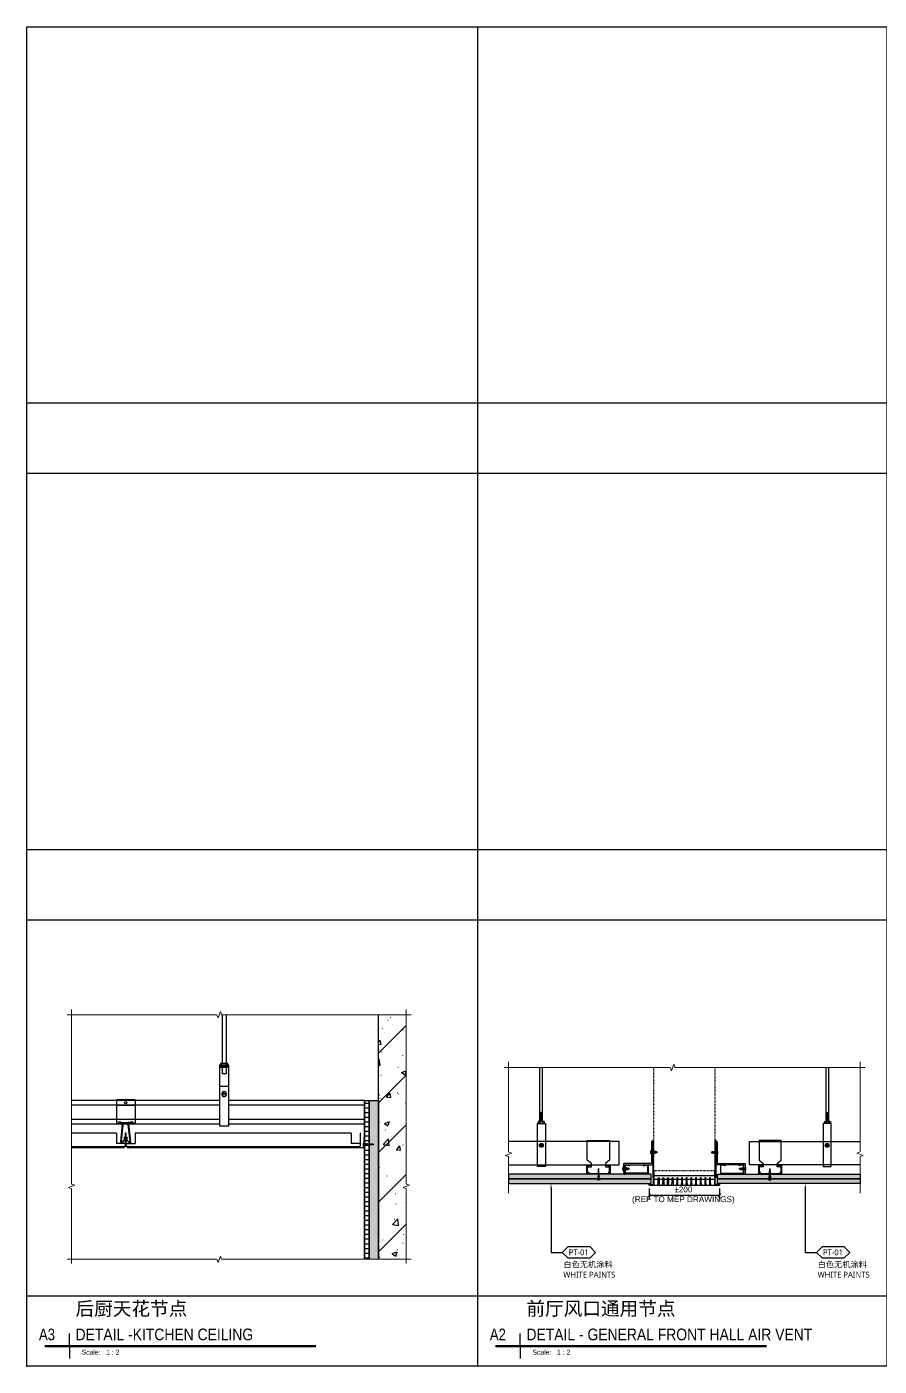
# Model space of a CAD drawing. Header units: millimetres. Extents: x 6321 to 120763, y -355 to 15211.
# Drawn here: x 40059 to 41879, y 8085 to 10945 of the extents above; entities that cross this region are included whole.
import ezdxf
from ezdxf import colors
from ezdxf.entities.mleader import LeaderData, LeaderLine
from ezdxf.enums import TextEntityAlignment as Align
from ezdxf.math import Vec2, Vec3

# ---------------------------------------------------------------- set-up
doc = ezdxf.new("R2010")
doc.units = ezdxf.units.MM
doc.linetypes.add('WB_HIDDEN', pattern=[3, 1.5, -1.5])
for name, color, linetype in [('0 @ 5', 7, 'Continuous'), ('DE-MT', 2, 'Continuous'), ('ES-填充层', 250, 'Continuous'), ('G-ANNO-SYMB', 7, 'Continuous'), ('G-ANNO-TITL', 7, 'Continuous'), ('I-DETL-LW01', 1, 'Continuous'), ('I-DETL-LW02', 2, 'Continuous'), ('I-DETL-LW08', 8, 'Continuous'), ('I-DETL-LW251', 251, 'Continuous'), ('JDT-13Light', 134, 'Continuous'), ('WALL TYPE$0$G-ANNO-NOTE-CH', 7, 'Continuous'), ('WALL TYPE$0$I-SECT-LW03', 3, 'Continuous'), ('WALL TYPE$0$SUSP', 9, 'Continuous'), ('图层8', 8, 'Continuous')]:
    doc.layers.add(name, color=color, linetype=linetype)
for name, color, linetype, lineweight in [('_ACM-A-ANNO-DIMS', 2, 'Continuous', 13), ('Thick Line', 7, 'Continuous', 50), ('视图标题', 90, 'Continuous', 25)]:
    doc.layers.add(name, color=color, linetype=linetype, lineweight=lineweight)
doc.styles.add('Aecom chinese title', font='simhei.ttf', dxfattribs={"width": 0.8})
doc.styles.add('Arial', font='ARIALUNI.ttf')
doc.styles.add('Arial_4', font='arial.ttf', dxfattribs={"height": 2.5})
doc.styles.add('WALL TYPE$0$Aecom Chinese', font='Microsoft YaHei.ttf')
doc.dimstyles.new('WALL TYPE$0$Aec-Arch-M-2', dxfattribs={"dimscale": 5, "dimtxt": 2.5, "dimasz": 1.5, "dimexe": 1.5, "dimexo": 1.5, "dimgap": 0.8, "dimtad": 1, "dimdec": 0, "dimrnd": 5, "dimzin": 3, "dimdsep": 46, "dimtxsty": 'Arial', "dimblk": 'ARCHTICK', "dimcen": 2.5, "dimazin": 2, "dimtfac": 0.75, "dimtdec": 0, "dimtix": 1, "dimtmove": 2, "dimatfit": 2, "dimfxl": 1, "dimtolj": 1, "dimtzin": 0, "dimarcsym": 0})

# ---------------------------------------------------------------- blocks, each defined once
blk = doc.blocks.new('K_06')
at = {"layer": 'Defpoints', "color": 251}
for p, q in [((-873.8, 0), (-873.8, -2860)), ((0, 0), (0, -2860)), ((873.8, 0), (873.8, -2860)), ((-1836.5, -803.3), (1836.5, -803.3)), ((-1836.5, -953.3), (1836.5, -953.3)), ((-1836.5, -1756.7), (1836.5, -1756.7)), ((-1836.5, -1906.7), (1836.5, -1906.7)), ((-1836.5, -2710), (1836.5, -2710))]:
    blk.add_line(p, q, dxfattribs=at)
at = {"layer": 'Defpoints', "color": 1}
blk.add_lwpolyline([(1836.5, -2860), (-1836.5, -2860), (-1836.5, 0), (1836.5, 0)], close=True, dxfattribs=at)
blk = doc.blocks.new('88')
at = {"layer": '图层8'}
for p, q in [((-19.1, 0.8), (-18.8, -0.6)), ((-19.1, 0.8), (-18.3, 0.4)), ((-18.3, 0.4), (-17.7, 0.9)), ((-18.3, 0.4), (-18.1, -0.9)), ((-17.7, 0.9), (-17.4, -0.5)), ((-17.7, 0.9), (-16.9, 0.6)), ((-16.9, 0.6), (-16.3, 1.1)), ((-16.9, 0.6), (-16.6, -1.1)), ((-16.3, 1.1), (-15.9, -0.7)), ((-16.3, 1.1), (-15.5, 0.8)), ((-15.5, 0.8), (-14.9, 1.3)), ((-15.5, 0.8), (-15.1, -1.3)), ((-14.9, 1.3), (-14.4, -1)), ((-14.9, 1.3), (-14.1, 0.9)), ((-14.1, 0.9), (-13.5, 1.4)), ((-14.1, 0.9), (-13.6, -1.5)), ((-13.5, 1.4), (-13, -1.1)), ((-13.5, 1.4), (-12.7, 1.1)), ((-12.7, 1.1), (-12.1, 1.6)), ((-12.7, 1.1), (-12.2, -1.6)), ((-12.1, 1.6), (-11.5, -1.3)), ((-12.1, 1.6), (-11.3, 1.3)), ((-11.3, 1.3), (-10.7, 1.8)), ((-11.3, 1.3), (-10.7, -1.8)), ((-10.7, 1.8), (-10, -1.4)), ((-10.7, 1.8), (-9.9, 1.3)), ((-9.9, 1.3), (-9.2, 1.8)), ((-9.9, 1.3), (-9.2, -1.8)), ((-9.2, 1.8), (-8.6, -1.4)), ((-9.2, 1.8), (-8.4, 1.3)), ((-8.4, 1.3), (-7.8, 1.8)), ((-8.4, 1.3), (-7.8, -1.8)), ((-7.8, 1.8), (-7.2, -1.4)), ((-7.8, 1.8), (-7, 1.3)), ((-7, 1.3), (-6.4, 1.8)), ((-7, 1.3), (-6.4, -1.8)), ((-6.4, 1.8), (-5.7, -1.4)), ((-6.4, 1.8), (-5.5, 1.3)), ((-5.5, 1.3), (-4.9, 1.8)), ((-5.5, 1.3), (-4.9, -1.8)), ((-4.9, 1.8), (-4.3, -1.4)), ((-4.9, 1.8), (-4.1, 1.3)), ((-4.1, 1.3), (-3.5, 1.8)), ((-4.1, 1.3), (-3.5, -1.8)), ((-3.5, 1.8), (-0.6, 1.8)), ((-0.6, 1.8), (0.8, 3.6)), ((-0.6, 1.8), (-0.6, -1.8)), ((0.8, 0.4), (-0.1, 0.4)), ((-0.1, 0.4), (-0.1, -0.4)), ((0.8, 3.6), (0.8, 0.4)), ((-18.1, -0.9), (-18.8, -0.6)), ((-17.4, -0.5), (-18.1, -0.9)), ((-16.6, -1.1), (-17.4, -0.5)), ((-15.9, -0.7), (-16.6, -1.1)), ((-15.1, -1.3), (-15.9, -0.7)), ((-14.5, -0.9), (-15.1, -1.3)), ((-13.6, -1.5), (-14.5, -0.9)), ((-13, -1.1), (-13.6, -1.5)), ((-12.2, -1.6), (-13, -1.1)), ((-11.5, -1.3), (-12.2, -1.6)), ((-10.7, -1.8), (-11.5, -1.3)), ((-10, -1.4), (-10.7, -1.8)), ((-9.2, -1.8), (-10, -1.4)), ((-8.6, -1.4), (-9.2, -1.8)), ((-7.8, -1.8), (-8.6, -1.4)), ((-7.2, -1.4), (-7.8, -1.8)), ((-6.4, -1.8), (-7.2, -1.4)), ((-5.7, -1.4), (-6.4, -1.8)), ((-4.9, -1.8), (-5.7, -1.4)), ((-4.3, -1.4), (-4.9, -1.8)), ((-3.5, -1.8), (-4.3, -1.4)), ((-0.6, -1.8), (-3.5, -1.8)), ((0.8, -3.6), (-0.6, -1.8)), ((-0.1, -0.4), (0.8, -0.4)), ((0.8, -0.4), (0.8, -3.6))]:
    blk.add_line(p, q, dxfattribs=at)
for centre, major_axis, start_param, end_param in [((-21.2, 4.5), (0, 4.54), 3.260717, 3.750296), ((-21.4, -7.9), (0, 7.91), -0.413248, -0.097428)]:
    blk.add_ellipse(centre, major_axis=major_axis, ratio=0.8, start_param=start_param, end_param=end_param, dxfattribs=at)
blk = doc.blocks.new('*U154')
at = {"layer": 'I-DETL-LW251'}
h = blk.add_hatch(dxfattribs=at)
h.set_pattern_fill('AR-SAND', color=250, scale=0.05, angle=180, style=0)
h.set_pattern_definition([(217.5, (-858001.2951, -409854.2004), (0.0800016, -2.4470662), [0, -1.9304, 0, -2.159, 0, -2.06375]), (187.5, (-858001.295, -409854.2004), (-2.2476164, -3.5841255), [0, -1.0414, 0, -1.7399, 0, -0.66675]), (147.5, (-857999.733, -409854.2004), (-3.9549619, -0.007186), [0, -0.635, 0, -2.286, 0, -2.9845]), (137.5, (-857999.733, -409854.2004), (-3.817782, -1.1146466), [0, -0.3175, 0, -1.4986, 0, -1.7145])])
h.paths.add_polyline_path([(-858036.9, -408469.7), (-858026.9, -408469.7), (-858026.9, -408165.3), (-858036.9, -408165.3)])
blk.add_lwpolyline([(-858036.9, -408469.7), (-858026.9, -408469.7), (-858026.9, -408165.3), (-858036.9, -408165.3)], close=True)
blk = doc.blocks.new('*U155')
at = {"layer": 'I-DETL-LW251'}
h = blk.add_hatch(dxfattribs=at)
h.set_pattern_fill('AR-SAND', color=250, scale=0.05, angle=180, style=0)
h.set_pattern_definition([(217.5, (-858001.2951, -411414.2004), (0.0800016, -2.4470662), [0, -1.9304, 0, -2.159, 0, -2.06375]), (187.5, (-858001.295, -411414.2004), (-2.2476164, -3.5841255), [0, -1.0414, 0, -1.7399, 0, -0.66675]), (147.5, (-857999.733, -411414.2004), (-3.9549619, -0.007186), [0, -0.635, 0, -2.286, 0, -2.9845]), (137.5, (-857999.733, -411414.2004), (-3.8177823, -1.1146466), [0, -0.3175, 0, -1.4986, 0, -1.7145])])
h.paths.add_polyline_path([(-858036.9, -409249.7), (-858026.9, -409249.7), (-858026.9, -408945.3), (-858036.9, -408945.3)])
blk.add_lwpolyline([(-858036.9, -409249.7), (-858026.9, -409249.7), (-858026.9, -408945.3), (-858036.9, -408945.3)], close=True)
blk = doc.blocks.new('A$C771B73F7')
for p, q in [((0, 0, 0), (0, 3, 0)), ((0, 3, 0), (0.5, 3, 0)), ((0.5, 3, 0), (0.5, 15.4, 0)), ((0.5, 15.4, 0), (2.5, 15.4, 0)), ((2.5, 15.4, 0), (2.5, 3, 0)), ((2.5, 3, 0), (3, 3, 0)), ((3, 3, 0), (3, 0, 0)), ((0, 0, 0), (3, 0, 0))]:
    blk.add_line(p, q)
blk = doc.blocks.new('A$C18c63b45')
for p, q in [((-65, 20.4), (65, 20.4)), ((-65, 12.4), (65, 12.4))]:
    blk.add_line(p, q)
at = {"color": 8}
blk.add_line((-65, 0), (65, 0), dxfattribs=at)
for points in [[(-75, 3), (-73, 3), (-73, 2), (-74, 2), (-74, 1), (-66, 1), (-66, 30), (-65, 30), (-65, 0), (-75, 0), (-75, 3)], [(75, 3), (73, 3), (73, 2), (74, 2), (74, 1), (66, 1), (66, 30), (65, 30), (65, 0), (75, 0), (75, 3)]]:
    blk.add_lwpolyline(points)
for p in [(-56.5, 0, 0), (-46.5, 0, 0), (-36.5, 0, 0), (-26.5, 0, 0)]:
    blk.add_blockref('A$C771B73F7', p)
at = {"xscale": -1}
for p in [(-13.5, 0, 0), (-3.5, 0, 0), (6.5, 0, 0), (16.5, 0, 0), (26.5, 0, 0), (36.5, 0, 0), (46.5, 0, 0), (56.5, 0, 0)]:
    blk.add_blockref('A$C771B73F7', p, dxfattribs=at)
blk = doc.blocks.new('Screw-s1')
at = {"color": 8}
for points in [[(-12.2, 0.2), (-12.1, 0.6)], [(-6.9, 1.3), (-7.9, 1.3)], [(-4.4, 1.3), (-5.6, 1.3)], [(-2, 1.3), (-3.1, 1.3)], [(0, 1.3), (-0.8, 1.3)], [(-7.1, -0.9), (-8.6, -0.9)], [(-6.8, -1.3), (-8.4, -1.3)], [(-4.9, -0.9), (-6.2, -0.9)], [(-4.5, -1.3), (-5.5, -1.3)], [(-2.4, -0.9), (-4, -0.9)], [(-2, -1.3), (-3.2, -1.3)], [(0, -0.9), (-1.5, -0.9)], [(0, -1.3), (-0.7, -1.3)]]:
    blk.add_lwpolyline(points, dxfattribs=at)
for points in [[(-12.1, 0.6, 0.160514), (-10.7, -1.3, 0.233475), (-10.1, -1)], [(-11.3, 0.6, -0.358057), (-10.6, 1.3, -0.082577), (-10.1, 1, 0.165155)], [(-9.4, -1.1, -0.074412), (-9.9, -0.3, 0.160339), (-10.8, 0.8, 0.229964)], [(-10.6, 1.3, -0.057452), (-10.3, 1), (-9.5, -0.3, -0.053739), (-9.2, -0.9, 0.144531), (-8.4, -1.9, 0.229964)], [(-10.1, 1, -0.123333), (-9.2, -0.3, 0.144531), (-8.4, -1.3, 0.229964)], [(-9.3, 1.2, -0.402079), (-8.6, 2, -0.165155), (-7.2, 0, 0.165155), (-5.9, -2, 0.358057), (-5.1, -1.3)], [(-6.2, -1.7, -0.184389), (-7.7, 0, 0.206505), (-9, 1.2, 0.229964)], [(-7.9, 1.3, -0.123333), (-7, 0, 0.229964), (-5.5, -1.3, 0.229964)], [(-7, 1.3, -0.358057), (-6.3, 2, -0.165155), (-4.9, 0, 0.165155), (-3.6, -2, 0.358057), (-2.8, -1.3)], [(-3.9, -1.7, -0.184389), (-5.4, 0, 0.229964), (-6.9, 1.3, 0.229964)], [(-5.6, 1.3, -0.123333), (-4.7, 0, 0.229964), (-3.2, -1.3, 0.229964)], [(-4.5, 1.3, -0.358057), (-3.8, 2, -0.165155), (-2.4, 0, 0.165155), (-1.1, -2, 0.358057), (-0.4, -1.3)], [(-1.4, -1.7, -0.184389), (-2.9, 0, 0.229964), (-4.4, 1.3, 0.229964)], [(-3.1, 1.3, -0.123333), (-2.2, 0, 0.229964), (-0.7, -1.3, 0.229964)], [(-2.2, 1.3, -0.358057), (-1.5, 2, -0.165155), (-0.1, 0, 0.021622), (0, -0.3, 0.358057)], [(0, -0.9, -0.08369), (-0.5, 0, 0.229964), (-2, 1.3, 0.229964)], [(-0.7, 1.3, -0.093717), (0, 0.3, 0.229964)], [(-8.3, -1.9, -0.108488), (-9.4, -1.1, 0.160339)], [(-8.3, -1.9, 0.000129), (-8.3, -1.9, 0.336343), (-7.6, -1.3)]]:
    blk.add_lwpolyline(points, format="xyb", dxfattribs=at)
blk.add_lwpolyline([(0, -3.7, 0.721005), (0.4, -3.8, 0.146938), (1.6, -0.4), (0.8, -0.4), (0.8, 0.4), (1.6, 0.4, 0.146096), (0.4, 3.8, 0.721005), (0, 3.7)], format="xyb", close=True, dxfattribs=at)
for centre, radius, start, end in [((-6.9, -10.7), 12.1, 114.9277, 118.0152), ((-6.9, 10.7), 12.1, 241.9848, 247.1883), ((-8.4, 3.1), 4.46, 213.6912, 242.3721), ((-6.9, -10.7), 12.1, 109.042, 114.4792), ((-6.9, -10.7), 12.1, 100.0054, 105.3179), ((-7.7, 11.1), 12.1, 247.9246, 250.9922), ((-7.7, 11.1), 12.1, 254.1949, 260.9329), ((-6.9, 10.7), 12.1, 252.8795, 257.8621), ((-7.7, 11.1), 12.1, 264.9348, 265.8954)]:
    blk.add_arc(centre, radius, start, end, dxfattribs=at)
blk = doc.blocks.new('*U153')
at = {"layer": 'JDT-13Light', "color": 8}
for p, q in [((-15, 19), (-25, 19)), ((-25, 19), (-25, -1)), ((-16, 18), (-24, 18)), ((-24, 0), (-24, 18)), ((-16.4, 0), (-24, 0)), ((-15.4, 1), (-16.4, 0)), ((-16, 17), (-16, 18)), ((-15, 17), (-16, 17)), ((-16, -1), (-15, 0)), ((-15, 17), (-15, 19)), ((-15, 0), (15, 0)), ((25, 19), (15, 19)), ((15, 19), (15, 17)), ((16, 17), (15, 17)), ((16.4, 0), (15.4, 1)), ((24, 18), (16, 18)), ((16, 18), (16, 17)), ((24, 18), (24, 0)), ((25, -1), (25, 19)), ((-25, -1), (-16, -1)), ((15, 0), (16, -1)), ((16, -1), (25, -1)), ((24, 0), (16.4, 0))]:
    blk.add_line(p, q, dxfattribs=at)
blk.add_lwpolyline([(-24, 1), (24, 1)], dxfattribs=at)
blk = doc.blocks.new('WALL TYPE$0$T4')
at = {"ltscale": 3}
h = blk.add_hatch(dxfattribs=at)
h.set_pattern_fill('ANSI31', color=256, scale=19.999872, style=0)
h.set_pattern_definition([(45, (-55928.5647, -42382.0208), (-1.76775564, 1.76775564), [])])
h.paths.add_polyline_path([(0, 25), (-1.3, 5), (1.3, 5)])
for p, q in [((-1.5, 2), (-3, 0)), ((-1.5, 2), (0, 25)), ((-1.5, 2), (1.5, 2)), ((-1.3, 5), (1.3, 5)), ((0, 25), (1.5, 2)), ((1.5, 2), (3, 0))]:
    blk.add_line(p, q, dxfattribs=at)
blk.add_lwpolyline([(-3, 0), (3, 0)], dxfattribs=at)
blk = doc.blocks.new('WALL TYPE$0$garege')
at = {"elevation": 0}
for points in [[(4441.1, 1913.4), (4441.1, 1926.4), (4439.1, 1926.4), (4439.1, 1923.4), (4432.4, 1923.4), (4432.4, 1930.9), (4441.1, 1938), (4441.1, 1980), (4393.5, 1980), (4393.5, 1938), (4402.1, 1930.9), (4402.1, 1923.4), (4395.5, 1923.4), (4395.5, 1926.4), (4393.5, 1926.4), (4393.5, 1913.4), (4398.2, 1908.8), (4435.8, 1908.8)], [(4433.9, 1925.2), (4433.9, 1926.4), (4441.1, 1926.4), (4441.1, 1908.8), (4393.5, 1908.8), (4393.5, 1926.4), (4400.7, 1926.4), (4400.7, 1925.2), (4401.9, 1925.2), (4401.9, 1927.6), (4392.3, 1927.6), (4392.3, 1907.6), (4442.3, 1907.6), (4442.3, 1927.6), (4432.7, 1927.6), (4432.7, 1925.2)]]:
    blk.add_lwpolyline(points, close=True, dxfattribs=at)
blk = doc.blocks.new('视口 - No Ref  Number-1111583-交互展示区立面图2 DIGITAL CORRIDOR ELEVATION 2')
at = {"layer": 'Thick Line'}
blk.add_line((0, 0), (-12.7, 0), dxfattribs=at)
at = {"layer": '视图标题'}
for q in [(0, 6.35), (0, -6.35)]:
    blk.add_line((0, 0), q, dxfattribs=at)
blk = doc.blocks.new('A$C0FD827E6')
at = {"color": 0, "linetype": 'ByBlock', "lineweight": -2}
blk.add_point((-3.13, -10.74), dxfattribs=at)
at = {"layer": '视图标题', "color": 7, "lineweight": 50}
blk.add_line((18.75, -0.39), (144.93, -0.39), dxfattribs=at)
at = {"layer": '视图标题'}
blk.add_blockref('视口 - No Ref  Number-1111583-交互展示区立面图2 DIGITAL CORRIDOR ELEVATION 2', (18.75, -0.39), dxfattribs=at)
at = {"layer": 'G-ANNO-SYMB', "width": 0.8}
for tag, p, height, style in [('TITLE1', (21.88, 19.23), 7, 'Aecom chinese title'), ('TITLE2', (21.88, 10.35), 6, 'Arial'), ('DN', (3.13, 2.54), 6, 'Arial'), ('TITLE3', (21.88, 2.54), 6, 'Arial')]:
    blk.add_attdef(tag, p, '', height=height, dxfattribs=dict(at, style=style))
at = {"layer": '视图标题', "color": 7, "lineweight": 5, "insert": (24.94, -2.32), "char_height": 2.5, "width": 25.8945, "attachment_point": 1, "style": 'Arial_4'}
blk.add_mtext('Scale:   1 : 2', dxfattribs=at)
blk = doc.blocks.new('_ArchTick')
at = {"color": 2, "linetype": 'ByBlock', "const_width": 0.15}
blk.add_lwpolyline([(-0.5, -0.5), (0.5, 0.5)], dxfattribs=at)
blk = doc.blocks.new('*D174')
at = {"layer": 'DE-MT', "color": 0, "lineweight": -2, "transparency": 16777216}
for p, q in [((41387.6, 8464.2), (41387.6, 8442.4)), ((41387.6, 8449.9), (41537.6, 8449.9)), ((41537.6, 8464.1), (41537.6, 8442.4))]:
    blk.add_line(p, q, dxfattribs=at)
at = {"layer": 'Defpoints', "color": 0, "transparency": 16777216}
for p in [(41387.6, 8471.7, 13.7), (41537.6, 8471.6, 13.7), (41537.6, 8449.9)]:
    blk.add_point(p, dxfattribs=at)
at = {"layer": 'DE-MT', "color": 0, "lineweight": -2, "transparency": 16777216, "xscale": 7.5, "yscale": 7.5, "zscale": 7.5, "rotation": 180}
blk.add_blockref('_ArchTick', (41387.6, 8449.9), dxfattribs=at)
at = {"layer": 'DE-MT', "color": 0, "lineweight": -2, "transparency": 16777216, "xscale": 7.5, "yscale": 7.5, "zscale": 7.5}
blk.add_blockref('_ArchTick', (41537.6, 8449.9), dxfattribs=at)
at = {"layer": 'DE-MT', "color": 0, "transparency": 16777216, "insert": (41460.6, 8449.9), "char_height": 12.5, "attachment_point": 5, "style": 'Arial'}
blk.add_mtext('\\A1;%%P200\\P({\\A0;REF TO MEP DRAWINGS)}', dxfattribs=at)
blk = doc.blocks.new('WHA12202707')
at = {"transparency": 16777216}
for p, q in [((2.38, 2.38), (0, 0)), ((2.38, -2.38), (0, 0)), ((11.91, 2.38), (2.38, 2.38)), ((11.91, 2.38), (14.29, 0)), ((11.91, -2.38), (14.29, 0)), ((2.38, -2.38), (11.91, -2.38))]:
    blk.add_line(p, q, dxfattribs=at)
at = {"transparency": 16777216, "style": 'WALL TYPE$0$Aecom Chinese'}
blk.add_attdef('英文2', (0.49, -14.58), '', height=2.5, dxfattribs=at)
at = {"layer": 'WALL TYPE$0$G-ANNO-NOTE-CH', "transparency": 16777216, "style": 'WALL TYPE$0$Aecom Chinese'}
blk.add_attdef('编号', text='', height=2.5, dxfattribs=at).set_placement((7.1, 0), align=Align.MIDDLE)
for tag, p in [('中文', (0.54, -5.18)), ('英文', (0.49, -9.51))]:
    blk.add_attdef(tag, text='', height=2.5, dxfattribs=at).set_placement(p, align=Align.MIDDLE_LEFT)

msp = doc.modelspace()

# ---------------------------------------------------------------- hatches: boundary and pattern name
h = msp.add_hatch()
h.set_pattern_fill('0-钢筋混凝土001-DOM', color=250, scale=15, pattern_type=2)
h.set_pattern_definition([(45, (-1217.74, -4424.29), (-53.03301, 53.03301), []), (50, (-1217.74, -4424.29), (107.58903, -9.41282), [11.25, -123.75]), (355, (-1217.74, -4424.29), (-20.8127, 112.82882), [9, -99]), (100.4514, (-1208.78, -4425.07), (86.7764, 103.41593), [9.56103, -105.17132]), (46.1842, (-1217.74, -4394.29), (160.08616, -24.82785), [16.875, -185.625]), (96.6356, (-1204.4, -4396.36), (140.1994, 146.1177), [14.34154, -157.75695]), (351.1842, (-1217.74, -4394.29), (140.1993, 146.1178), [13.5, -148.5]), (21, (-1202.74, -4401.79), (89.53606, -60.39283), [11.25, -123.75]), (326, (-1202.74, -4401.79), (36.4973, 108.7725), [9, -99]), (71.4514, (-1195.28, -4406.82), (126.0334, 48.37957), [9.56103, -105.17132]), (37.5, (-1217.743, -4424.29), (1.823978, 49.934078), [0.75, -97.8, 0.75, -100.5, 0.75, -99.375]), (7.5, (-1217.743, -4424.29), (39.46043, 59.16176), [0.75, -57.3, 0.75, -95.55, 0.75, -37.875]), (327.5, (-1251.193, -4424.29), (80.073365, -3.38323), [0.75, -37.5, 0.75, -117, 0.75, -155.25]), (317.5, (-1266.19, -4424.29), (87.47793, 15.01575), [0.75, -48.75, 0.75, -77.7, 0.75, -110.25])])
h.paths.add_polyline_path([(40809.7, 8313.2), (40868.9, 8313.2), (40868.9, 8463.8), (40862, 8466.3), (40875.8, 8471.3), (40868.9, 8473.8), (40868.9, 8835.2), (40809.7, 8835.2)])
h = msp.add_hatch()
h.set_pattern_fill('ANSI31', color=250, scale=3.1496, angle=135)
h.set_pattern_definition([(180, (-398638.652, 121616.194), (-4e-15, -9.99998), [])])
h.paths.add_polyline_path([(40779.7, 8313.2), (40789.7, 8313.2), (40789.7, 8652.1), (40779.7, 8652.1)])
at = {"layer": 'ES-填充层'}
h = msp.add_hatch(dxfattribs=at)
h.set_pattern_fill('AR-SAND', color=256, scale=0.1, angle=-90)
h.set_pattern_definition([(307.5, (41178.676, 6546.1526), (4.8941324, 0.160003), [0, -3.8608, 0, -4.318, 0, -4.1275]), (277.5, (41178.676, 6546.1526), (7.168251, -4.495233), [0, -2.0828, 0, -3.4798, 0, -1.3335]), (237.5, (41178.676, 6549.277), (0.014372, -7.909924), [0, -1.27, 0, -4.572, 0, -5.969]), (227.5, (41178.676, 6549.277), (2.229293, -7.635565), [0, -0.635, 0, -2.9972, 0, -3.429])])
h.paths.add_polyline_path([(40789.7, 8313.2), (40809.7, 8313.2), (40809.7, 8652.1), (40789.7, 8652.1)])

# ---------------------------------------------------------------- linework, layer by layer
at = {"layer": '_ACM-A-ANNO-DIMS', "linetype": 'Continuous', "ltscale": 2}
for points in [[(40144.7, 8835.2), (40464.4, 8835.2), (40466.9, 8828.3), (40471.9, 8842), (40474.4, 8835.2), (40879.5, 8835.2)], [(40144.7, 8313.2), (40464.4, 8313.2), (40466.9, 8306.3), (40471.9, 8320), (40474.4, 8313.2), (40879.5, 8313.2)]]:
    msp.add_lwpolyline(points, dxfattribs=at)
for points, elevation in [([(40154.3, 8846.3), (40154.3, 8473.8), (40161.1, 8471.3), (40147.4, 8466.3), (40154.3, 8463.8), (40154.3, 8304.4)], 3.6), ([(40868.9, 8846.3), (40868.9, 8473.8), (40875.8, 8471.3), (40862, 8466.3), (40868.9, 8463.8), (40868.9, 8304.4)], 3.6), ([(41077.6, 8722.6), (41432.6, 8722.6), (41435.1, 8715.8), (41440.1, 8729.5), (41442.6, 8722.6), (41848.8, 8722.6)], -138.5), ([(41087.2, 8734.7), (41087.2, 8542.3), (41094.1, 8539.8), (41080.3, 8534.8), (41087.2, 8532.3), (41087.2, 8454)], -138.5), ([(41837.9, 8734.7), (41837.9, 8542.3), (41831, 8539.8), (41844.8, 8534.8), (41837.9, 8532.3), (41837.9, 8454)], -138.5)]:
    msp.add_lwpolyline(points, dxfattribs=dict(at, elevation=elevation))
at = {"layer": 'I-DETL-LW01', "color": 8, "linetype": 'WB_HIDDEN', "elevation": -138.5}
msp.add_lwpolyline([(41527.6, 8722.6), (41527.6, 8501.7), (41397.6, 8501.7), (41397.6, 8722.6)], dxfattribs=at)
at = {"layer": 'I-DETL-LW01', "elevation": -138.5}
for points in [[(41335.6, 8494.7), (41335.6, 8514.7), (41395.6, 8514.7), (41395.6, 8564.7), (41392.6, 8564.7), (41392.6, 8517.7), (41332.6, 8517.7), (41332.6, 8494.7)], [(41396.6, 8567.2), (41395.6, 8567.2), (41395.6, 8487.2), (41396.6, 8487.2)], [(41528.6, 8567.2), (41529.6, 8567.2), (41529.6, 8487.2), (41528.6, 8487.2)], [(41589.6, 8494.7), (41589.6, 8514.7), (41529.6, 8514.7), (41529.6, 8564.7), (41532.6, 8564.7), (41532.6, 8517.7), (41592.6, 8517.7), (41592.6, 8494.7)]]:
    msp.add_lwpolyline(points, close=True, dxfattribs=at)
at = {"layer": 'I-DETL-LW02'}
for p, q in [((40249.9, 8582.1, 6.9), (40154.3, 8582.1, 6.9)), ((40249.9, 8582.1, 6.9), (40249.9, 8560.1, 6.9)), ((40269.9, 8582.1, 6.9), (40269.9, 8555.6, 6.9)), ((40751.5, 8582.1, 6.9), (40289.9, 8582.1, 6.9)), ((40289.9, 8582.1, 6.9), (40289.9, 8560.1, 6.9)), ((40751.5, 8582.1, 6.9), (40751.5, 8560.1, 6.9)), ((40268.9, 8560.1, 6.9), (40249.9, 8560.1, 6.9)), ((40270.9, 8560.1, 6.9), (40289.9, 8560.1, 6.9)), ((40770.5, 8560.1, 6.9), (40751.5, 8560.1, 6.9)), ((41087.2, 8474.7, -138.5), (41391.6, 8474.7, -138.5))]:
    msp.add_line(p, q, dxfattribs=at)
msp.add_lwpolyline([(40779.7, 8652.1), (40779.7, 8313.2)], dxfattribs=at)
for points, elevation in [([(40269.9, 8556.1), (40269.9, 8582.1), (40268.9, 8582.1), (40268.9, 8556.1), (40266, 8553.1), (40154.3, 8553.1)], 6.9), ([(40154.3, 8552.1), (40266.4, 8552.1), (40269.9, 8555.6)], 6.9), ([(41087.2, 8474.7), (41387.5, 8474.7), (41387.6, 8471.7), (41397.6, 8471.7), (41397.6, 8501.7)], -138.5), ([(41837.9, 8474.7), (41537.6, 8474.7), (41537.6, 8471.7), (41527.6, 8471.7), (41527.6, 8501.7)], -138.5)]:
    msp.add_lwpolyline(points, dxfattribs=dict(at, elevation=elevation))
at = {"layer": 'I-DETL-LW02', "elevation": 6.9}
msp.add_lwpolyline([(40273.4, 8552.1), (40768, 8552.1), (40771.5, 8555.6), (40771.5, 8582.1), (40770.5, 8582.1), (40770.5, 8556.1), (40767.5, 8553.1), (40273.8, 8553.1), (40270.9, 8556.1), (40270.9, 8582.1), (40269.9, 8582.1), (40269.9, 8555.6)], close=True, dxfattribs=at)
at = {"layer": 'I-DETL-LW08'}
for p, q in [((40475.5, 8835.2, 6.3), (40475.5, 8730.8, 6.3)), ((40484.5, 8835.2, 6.3), (40484.5, 8730.8, 6.3)), ((40470, 8726, 6.9), (40490, 8726, 6.9)), ((40475, 8727.8, 6.9), (40475, 8730.8, 6.9)), ((40475, 8723, 6.9), (40475, 8726, 6.9)), ((40475.5, 8727.8, 6.9), (40475.5, 8726, 6.9)), ((40484.5, 8727.8, 6.9), (40484.5, 8726, 6.9)), ((40484.9, 8727.8, 6.9), (40484.9, 8730.8, 6.9)), ((40484.9, 8723, 6.9), (40484.9, 8726, 6.9)), ((40475.5, 8723, 6.9), (40475.5, 8709.1, 6.9)), ((40484.5, 8709.1, 6.9), (40475.5, 8709.1, 6.9)), ((40484.5, 8723, 6.9), (40484.5, 8709.1, 6.9)), ((40470, 8682.8, 6.4), (40490, 8682.8, 6.4)), ((40289.9, 8653.3, 6.9), (40249.9, 8653.3, 6.9)), ((40249.9, 8653.3, 6.9), (40249.9, 8602.1, 6.9)), ((40289.9, 8652.1, 6.9), (40249.9, 8652.1, 6.9)), ((40289.9, 8652.1, 6.9), (40249.9, 8652.1, 6.9)), ((40289.9, 8641.5, 6.9), (40249.9, 8641.5, 6.9)), ((40289.9, 8653.3, 6.9), (40289.9, 8602.1, 6.9)), ((40154.3, 8612.1, 6.9), (40470, 8612.1, 6.9)), ((40490, 8612.1, 6.9), (40779.7, 8612.1, 6.9)), ((40154.3, 8602.1, 6.9), (40470, 8602.1, 6.9)), ((40289.9, 8603.3, 6.9), (40249.9, 8603.3, 6.9)), ((40289.9, 8602.1, 6.9), (40249.9, 8602.1, 6.9)), ((40259.1, 8564.1, 6.9), (40263, 8602.1, 6.9)), ((40259.9, 8605.5, 6.9), (40259.9, 8603.3, 6.9)), ((40259.9, 8605.5, 6.9), (40264.9, 8605.5, 6.9)), ((40260.1, 8564, 6.9), (40264, 8602, 6.9)), ((40260.2, 8564.4, 6.9), (40264.2, 8600.8, 6.9)), ((40260.7, 8564.3, 6.9), (40264.7, 8600.7, 6.9)), ((40264.9, 8605.5, 6.9), (40264.9, 8603.3, 6.9)), ((40274.3, 8604.3, 6.9), (40265.5, 8604.3, 6.9)), ((40274.2, 8602.1, 6.9), (40265.7, 8602.1, 6.9)), ((40274.2, 8601.6, 6.9), (40265.7, 8601.6, 6.9)), ((40274.9, 8605.5, 6.9), (40274.9, 8603.3, 6.9)), ((40279.9, 8605.5, 6.9), (40274.9, 8605.5, 6.9)), ((40279.1, 8564.3, 6.9), (40275.2, 8600.7, 6.9)), ((40279.6, 8564.4, 6.9), (40275.7, 8600.8, 6.9)), ((40279.8, 8564, 6.9), (40275.8, 8602, 6.9)), ((40280.8, 8564.1, 6.9), (40276.8, 8602.1, 6.9)), ((40279.9, 8605.5, 6.9), (40279.9, 8603.3, 6.9)), ((40490, 8602.1, 6.9), (40779.7, 8602.1, 6.9)), ((40261.4, 8561.3, 6.9), (40262.5, 8561.3, 6.9)), ((40261.5, 8562.3, 6.9), (40262.5, 8562.2, 6.9)), ((40262.5, 8562.2, 6.9), (40262.5, 8561.3, 6.9)), ((40263, 8563.4, 6.9), (40268.4, 8570.4, 6.9)), ((40263.4, 8563.1, 6.9), (40268.8, 8570, 6.9)), ((40266.3, 8572.6, 6.9), (40268.3, 8571.1, 6.9)), ((40266.6, 8573, 6.9), (40268.2, 8571.8, 6.9)), ((40266.9, 8573.4, 6.9), (40268.5, 8572.2, 6.9)), ((40268.3, 8571.1, 6.9), (40268.5, 8571.3, 6.9)), ((40276.4, 8563.1, 6.9), (40271.1, 8570, 6.9)), ((40271.6, 8571.1, 6.9), (40271.3, 8571.3, 6.9)), ((40272.9, 8573.4, 6.9), (40271.4, 8572.2, 6.9)), ((40276.8, 8563.4, 6.9), (40271.5, 8570.4, 6.9)), ((40273.5, 8572.6, 6.9), (40271.6, 8571.1, 6.9)), ((40273.2, 8573, 6.9), (40271.7, 8571.8, 6.9)), ((40278.4, 8562.3, 6.9), (40277.3, 8562.2, 6.9)), ((40277.3, 8562.2, 6.9), (40277.4, 8561.3, 6.9)), ((40278.5, 8561.3, 6.9), (40277.4, 8561.3, 6.9))]:
    msp.add_line(p, q, dxfattribs=at)
for points, elevation in [([(40470, 8597.8), (40490, 8597.8), (40490, 8727.8), (40470, 8727.8)], 6.4), ([(40472.2, 8727.8), (40487.7, 8727.8), (40487.7, 8730.8), (40472.2, 8730.8)], 6.4), ([(40472.2, 8723), (40487.7, 8723), (40487.7, 8726), (40472.2, 8726)], 6.4), ([(40482.8, 8661), (40485.6, 8665.8), (40482.8, 8670.7), (40477.1, 8670.7), (40474.3, 8665.8), (40477.1, 8661)], 5.8)]:
    msp.add_lwpolyline(points, close=True, dxfattribs=dict(at, elevation=elevation))
for points, elevation in [([(40470, 8652.1), (40154.3, 8652.1)], 6.9), ([(40470, 8642.1), (40154.3, 8642.1)], 6.9), ([(40779.7, 8652.1), (40490, 8652.1)], 6.9), ([(40779.7, 8642.1), (40490, 8642.1)], 6.9), ([(41087.2, 8514.7), (41323.2, 8514.7), (41323.2, 8564.7), (41087.2, 8564.7)], -138.5), ([(41837.9, 8514.7), (41601.9, 8514.7), (41601.9, 8564.7), (41837.9, 8564.7)], -138.5)]:
    msp.add_lwpolyline(points, dxfattribs=dict(at, elevation=elevation))
for points in [[(40779.7, 8313.2), (40779.7, 8652.1), (40789.7, 8652.1), (40789.7, 8313.2)], [(40789.7, 8313.2), (40789.7, 8652.1), (40809.7, 8652.1), (40809.7, 8313.2)]]:
    msp.add_lwpolyline(points, dxfattribs=at)
msp.add_lwpolyline([(40779.7, 8573.1), (40779.7, 8551.1), (40757.7, 8551.1), (40757.7, 8552.1), (40763.7, 8552.1), (40763.7, 8551.6), (40779.2, 8551.6), (40779.2, 8567.1), (40778.7, 8567.1), (40778.7, 8573.1)], close=True, dxfattribs=at)
for centre, radius in [((40480, 8665.8, 6.4), 2.4), ((40269.9, 8647.7, 6.9), 2.5)]:
    msp.add_circle(centre, radius, dxfattribs=at)
for centre, radius, start, end in [((40256.7, 8603.3, 6.9), 3.5, 0, 180), ((40265.5, 8601.8, 6.9), 2.5, 90, 174.073), ((40265.5, 8601.8, 6.9), 1.5, 90, 174.073), ((40265.7, 8600.6, 6.9), 1.5, 90, 173.7735), ((40265.7, 8600.6, 6.9), 1, 90, 173.7735), ((40274.2, 8600.6, 6.9), 1.5, 6.2265, 90), ((40274.2, 8600.6, 6.9), 1, 6.2265, 90), ((40274.3, 8601.8, 6.9), 2.5, 5.927, 90), ((40274.3, 8601.8, 6.9), 1.5, 5.927, 90), ((40283.2, 8603.3, 6.9), 3.5, 0, 180), ((40261.6, 8563.8, 6.9), 2.5, 174.073, 265.7131), ((40261.6, 8563.8, 6.9), 1.5, 174.073, 265.7131), ((40262, 8564.2, 6.9), 1.8, 173.7735, 322.4615), ((40262, 8564.2, 6.9), 1.3, 173.7735, 322.4615), ((40266.6, 8573, 6.9), 0.5, 52.4615, 232.4615), ((40267.6, 8571, 6.9), 1, 322.4615, 52.4615), ((40267.6, 8571, 6.9), 1.5, 322.4615, 52.4615), ((40272.3, 8571, 6.9), 1.5, 127.5385, 217.5385), ((40272.3, 8571, 6.9), 1, 127.5385, 217.5385), ((40273.2, 8573, 6.9), 0.5, 307.5385, 127.5385), ((40277.8, 8564.2, 6.9), 1.8, 217.5385, 6.2265), ((40277.8, 8564.2, 6.9), 1.3, 217.5385, 6.2265), ((40278.3, 8563.8, 6.9), 1.5, 274.2869, 5.927), ((40278.3, 8563.8, 6.9), 2.5, 274.2869, 5.927)]:
    msp.add_arc(centre, radius, start, end, dxfattribs=at)
at = {"layer": 'WALL TYPE$0$I-SECT-LW03'}
msp.add_lwpolyline([(40809.7, 8313.2), (40809.7, 8835.2)], dxfattribs=at)
at = {"layer": 'WALL TYPE$0$SUSP', "color": 8}
for p, q in [((41153.9, 8607.3, -128.8), (41153.9, 8722.6, -128.8)), ((41159.9, 8607.3, -128.8), (41159.9, 8722.6, -128.8)), ((41765.2, 8607.3, -128.8), (41765.2, 8722.6, -128.8)), ((41771.2, 8607.3, -128.8), (41771.2, 8722.6, -128.8)), ((41159.9, 8625.3, -128.8), (41153.9, 8626.9, -128.8)), ((41159.9, 8624.3, -128.8), (41153.9, 8625.9, -128.8)), ((41159.9, 8623.3, -128.8), (41153.9, 8624.9, -128.8)), ((41159.9, 8622.3, -128.8), (41153.9, 8623.9, -128.8)), ((41159.9, 8621.3, -128.8), (41153.9, 8622.9, -128.8)), ((41159.9, 8620.3, -128.8), (41153.9, 8621.9, -128.8)), ((41159.9, 8619.3, -128.8), (41153.9, 8620.9, -128.8)), ((41159.9, 8619.3, -128.8), (41153.9, 8620.9, -128.8)), ((41159.9, 8618.3, -128.8), (41153.9, 8619.9, -128.8)), ((41159.9, 8617.3, -128.8), (41153.9, 8618.9, -128.8)), ((41159.9, 8616.3, -128.8), (41153.9, 8617.9, -128.8)), ((41159.9, 8615.3, -128.8), (41153.9, 8616.9, -128.8)), ((41159.9, 8614.3, -128.8), (41153.9, 8615.9, -128.8)), ((41159.9, 8613.3, -128.8), (41153.9, 8614.9, -128.8)), ((41159.9, 8612.3, -128.8), (41153.9, 8613.9, -128.8)), ((41159.9, 8611.3, -128.8), (41153.9, 8612.9, -128.8)), ((41159.9, 8610.3, -128.8), (41153.9, 8611.9, -128.8)), ((41159.9, 8609.3, -128.8), (41153.9, 8610.9, -128.8)), ((41159.9, 8608.3, -128.8), (41153.9, 8609.9, -128.8)), ((41159.9, 8607.3, -128.8), (41153.9, 8608.9, -128.8)), ((41765.2, 8625.3, -128.8), (41771.2, 8626.9, -128.8)), ((41765.2, 8624.3, -128.8), (41771.2, 8625.9, -128.8)), ((41765.2, 8623.3, -128.8), (41771.2, 8624.9, -128.8)), ((41765.2, 8622.3, -128.8), (41771.2, 8623.9, -128.8)), ((41765.2, 8621.3, -128.8), (41771.2, 8622.9, -128.8)), ((41765.2, 8620.3, -128.8), (41771.2, 8621.9, -128.8)), ((41765.2, 8619.3, -128.8), (41771.2, 8620.9, -128.8)), ((41765.2, 8619.3, -128.8), (41771.2, 8620.9, -128.8)), ((41765.2, 8618.3, -128.8), (41771.2, 8619.9, -128.8)), ((41765.2, 8617.3, -128.8), (41771.2, 8618.9, -128.8)), ((41765.2, 8616.3, -128.8), (41771.2, 8617.9, -128.8)), ((41765.2, 8615.3, -128.8), (41771.2, 8616.9, -128.8)), ((41765.2, 8614.3, -128.8), (41771.2, 8615.9, -128.8)), ((41765.2, 8613.3, -128.8), (41771.2, 8614.9, -128.8)), ((41765.2, 8612.3, -128.8), (41771.2, 8613.9, -128.8)), ((41765.2, 8611.3, -128.8), (41771.2, 8612.9, -128.8)), ((41765.2, 8610.3, -128.8), (41771.2, 8611.9, -128.8)), ((41765.2, 8609.3, -128.8), (41771.2, 8610.9, -128.8)), ((41765.2, 8608.3, -128.8), (41771.2, 8609.9, -128.8)), ((41765.2, 8607.3, -128.8), (41771.2, 8608.9, -128.8)), ((41150.6, 8607.3, -128.8), (41150.6, 8603.2, -128.8)), ((41163.2, 8607.3, -128.8), (41150.6, 8607.3, -128.8)), ((41153.7, 8606.3, -128.8), (41153.7, 8603.2, -128.8)), ((41155.8, 8607.3, -128.8), (41158.1, 8607.3, -128.8)), ((41159.7, 8606.3, -128.8), (41159.7, 8603.2, -128.8)), ((41160.9, 8607.3, -128.8), (41160.1, 8607.3, -128.8)), ((41162.9, 8607.3, -128.8), (41163.2, 8607.3, -128.8)), ((41163.2, 8607.3, -128.8), (41163.2, 8603.2, -128.8)), ((41761.9, 8607.3, -128.8), (41761.9, 8603.2, -128.8)), ((41762.2, 8607.3, -128.8), (41761.9, 8607.3, -128.8)), ((41761.9, 8607.3, -128.8), (41774.5, 8607.3, -128.8)), ((41764.2, 8607.3, -128.8), (41765.1, 8607.3, -128.8)), ((41765.4, 8606.3, -128.8), (41765.4, 8603.2, -128.8)), ((41769.3, 8607.3, -128.8), (41767.1, 8607.3, -128.8)), ((41771.4, 8606.3, -128.8), (41771.4, 8603.2, -128.8)), ((41774.5, 8607.3, -128.8), (41774.5, 8603.2, -128.8)), ((41161.5, 8557.4, -128.8), (41153.5, 8557.4, -128.8)), ((41161.5, 8555.4, -128.8), (41153.5, 8555.4, -128.8)), ((41763.6, 8557.4, -128.8), (41771.6, 8557.4, -128.8)), ((41763.6, 8555.4, -128.8), (41771.6, 8555.4, -128.8))]:
    msp.add_line(p, q, dxfattribs=at)
at = {"layer": 'WALL TYPE$0$SUSP', "color": 8, "elevation": -128.8}
for points in [[(41165.9, 8511.3), (41149.2, 8511.3), (41149.2, 8603.2), (41165.9, 8603.2), (41165.9, 8511.3)], [(41759.2, 8511.3), (41776, 8511.3), (41776, 8603.2), (41759.2, 8603.2), (41759.2, 8511.3)]]:
    msp.add_lwpolyline(points, dxfattribs=at)
at = {"layer": 'WALL TYPE$0$SUSP', "color": 8}
for centre in [(41157.5, 8556.4, -128.8), (41767.6, 8556.4, -128.8)]:
    msp.add_circle(centre, 4.12, dxfattribs=at)
for centre, start, end in [((41152.7, 8606.3, -128.8), 0, 90), ((41154.7, 8606.3, -128.8), 90, 180), ((41158.7, 8606.3, -128.8), 0, 90), ((41160.7, 8606.3, -128.8), 90, 180), ((41764.4, 8606.3, -128.8), 0, 90), ((41766.4, 8606.3, -128.8), 90, 180), ((41770.4, 8606.3, -128.8), 0, 90), ((41772.4, 8606.3, -128.8), 90, 180)]:
    msp.add_arc(centre, 1, start, end, dxfattribs=at)

# ---------------------------------------------------------------- block references
msp.add_blockref('K_06', (41895.1, 10944.8))
at = {"color": 1, "rotation": 180}
msp.add_blockref('88', (40778.6, 8558.4), dxfattribs=at)
at = {"layer": 'G-ANNO-TITL'}
ref = msp.add_blockref('A$C0FD827E6', (40071.6, 8129.5), dxfattribs=dict(at, xscale=4.166666666666667, yscale=4.166666666666667, zscale=4.166666666666667))
ref.add_attrib('TITLE3', 'DETAIL -KITCHEN CEILING', (40162.7, 8140.1), dxfattribs={"layer": 'G-ANNO-SYMB', "height": 25, "style": 'Arial', "width": 0.85})
ref.add_attrib('TITLE1', '后厨天花节点', (40162.7, 8193.2), dxfattribs={"layer": 'G-ANNO-SYMB', "height": 29.17, "style": 'Aecom chinese title'})
ref.add_attrib('DN', 'A3', (40084.6, 8140.1), dxfattribs={"layer": 'G-ANNO-SYMB', "height": 25, "style": 'Arial', "width": 0.8})
ref = msp.add_blockref('A$C0FD827E6', (41034.3, 8129.5), dxfattribs=dict(at, xscale=4.166666666666667, yscale=4.166666666666667, zscale=4.166666666666667))
ref.add_attrib('TITLE3', 'DETAIL - GENERAL FRONT HALL AIR VENT', (41125.5, 8140.1), dxfattribs={"layer": 'G-ANNO-SYMB', "height": 25, "style": 'Arial', "width": 0.85})
ref.add_attrib('TITLE1', '前厅风口通用节点', (41125.5, 8193.2), dxfattribs={"layer": 'G-ANNO-SYMB', "height": 29.17, "style": 'Aecom chinese title'})
ref.add_attrib('DN', 'A2', (41047.4, 8140.1), dxfattribs={"layer": 'G-ANNO-SYMB', "height": 25, "style": 'Arial', "width": 0.8})
at = {"layer": 'I-DETL-LW01', "xscale": -1}
for name, p in [('Screw-s1', (41392.6, 8541.4, -138.5)), ('Screw-s1', (41332.6, 8506.2, -138.5)), ('*U153', (41360.6, 8495.7, -138.5))]:
    msp.add_blockref(name, p, dxfattribs=at)
at = {"layer": 'I-DETL-LW01'}
for name, p in [('Screw-s1', (41532.6, 8541.4, -138.5)), ('A$C18c63b45', (41462.6, 8471.7, -138.5)), ('*U153', (41564.6, 8495.7, -138.5)), ('Screw-s1', (41592.6, 8506.2, -138.5))]:
    msp.add_blockref(name, p, dxfattribs=at)
at = {"layer": 'I-DETL-LW01', "rotation": 270}
for name, p in [('*U155', (450336.9, -849542.3, -138.5)), ('*U154', (449556.9, -849552.3, -138.5))]:
    msp.add_blockref(name, p, dxfattribs=at)
at = {"layer": 'I-DETL-LW01', "xscale": -1, "rotation": 90}
for name, p in [('*U155', (-367411.8, -849542.3, -138.5)), ('*U154', (-366631.8, -849552.3, -138.5))]:
    msp.add_blockref(name, p, dxfattribs=at)
at = {"layer": 'I-DETL-LW08', "xscale": -1}
msp.add_blockref('WALL TYPE$0$garege', (45696.5, 6587, -124.8), dxfattribs=at)
at = {"layer": 'I-DETL-LW08'}
msp.add_blockref('WALL TYPE$0$garege', (37228.6, 6587, -124.8), dxfattribs=at)
at = {"layer": 'I-DETL-LW08', "yscale": 0.9756117646029452, "zscale": 0.9756117646029452}
for p, xscale in [((41279.7, 8482.6, -138.5), -0.9756117646029452), ((41645.4, 8482.6, -138.5), 0.9756117646029452)]:
    msp.add_blockref('WALL TYPE$0$T4', p, dxfattribs=dict(at, xscale=xscale))

# ---------------------------------------------------------------- dimensions: what is measured, and where the dimension line sits
at = {"layer": 'DE-MT'}
dim = msp.add_linear_dim(base=(41537.6, 8449.9, -152.3), p1=(41387.6, 8471.7, -138.5), p2=(41537.6, 8471.6, -138.5), text='%%P200\\P({\\A0;REF TO MEP DRAWINGS)}', dimstyle='WALL TYPE$0$Aec-Arch-M-2', dxfattribs=at)
dim.commit()
dim.dimension.update_dxf_attribs({"geometry": '*D174', "text_midpoint": (41460.6, 8449.9, -152.3), "dimtype": 160})

# ---------------------------------------------------------------- leaders
at = {"layer": '0 @ 5'}
ml = msp.add_multileader_block('Standard', dxfattribs=at)
ml.set_content('WHA12202707', color=256, scale=5)
ml.set_attribute('编号', 'PT-01', width=0)
ml.set_attribute('中文', '白色无机涂料', width=0)
ml.set_attribute('英文', 'WHITE PAINTS', width=0)
ml.set_attribute('英文2', '', width=0)
ml.set_leader_properties(color=2)
ml.build(insert=Vec2(0, 0))
ml.multileader.update_dxf_attribs({"text_right_attachment_type": 6, "dogleg_length": 0.36, "arrow_head_size": 10, "scale": 5})
ctx = ml.context
ctx.base_point, ctx.scale, ctx.char_height, ctx.arrow_head_size, ctx.landing_gap_size, ctx.plane_origin = Vec3(41201.7, 8327.8, -124.8), 5, 375, 10, 0.45, Vec3(41178, 8004.2, -124.8)
ctx.right_attachment = 6
notes = []
notes.append((ctx, [(0, (1, 1, 0), (41178, 8327.8, -124.8), (1, 0), 23.7, [(0, [(41178, 8474.7, -124.8)], 0, [])])]))
ctx.block.insert = Vec3(41201.7, 8327.8, -124.8)
ml = msp.add_multileader_block('Standard', dxfattribs=at)
ml.set_content('WHA12202707', color=256, scale=5)
ml.set_attribute('编号', 'PT-01', width=0)
ml.set_attribute('中文', '白色无机涂料', width=0)
ml.set_attribute('英文', 'WHITE PAINTS', width=0)
ml.set_attribute('英文2', '', width=0)
ml.set_leader_properties(color=2)
ml.build(insert=Vec2(0, 0))
ml.multileader.update_dxf_attribs({"text_right_attachment_type": 6, "dogleg_length": 0.36, "arrow_head_size": 10, "scale": 5})
ctx = ml.context
ctx.base_point, ctx.scale, ctx.char_height, ctx.arrow_head_size, ctx.landing_gap_size, ctx.plane_origin = Vec3(41744.7, 8327.8, -124.8), 5, 375, 10, 0.45, Vec3(41721, 8004.2, -124.8)
ctx.right_attachment = 6
notes.append((ctx, [(0, (1, 1, 0), (41721, 8327.8, -124.8), (1, 0), 23.7, [(0, [(41721, 8474.7, -124.8)], 0, [])])]))
ctx.block.insert = Vec3(41744.7, 8327.8, -124.8)
for ctx, leaders in notes:
    for number, flags, end, landing, length, lines in leaders:
        leader = LeaderData()
        leader.index, (leader.has_last_leader_line, leader.has_dogleg_vector, leader.attachment_direction) = number, flags
        leader.last_leader_point, leader.dogleg_vector, leader.dogleg_length = Vec3(end), Vec3(landing), length
        for number, points, colour, breaks in lines:
            line = LeaderLine()
            line.index, line.vertices, line.color, line.breaks = number, Vec3.list(points), colors.encode_raw_color(colour), breaks
            leader.lines.append(line)
        ctx.leaders.append(leader)

doc.saveas('drawing.dxf')
